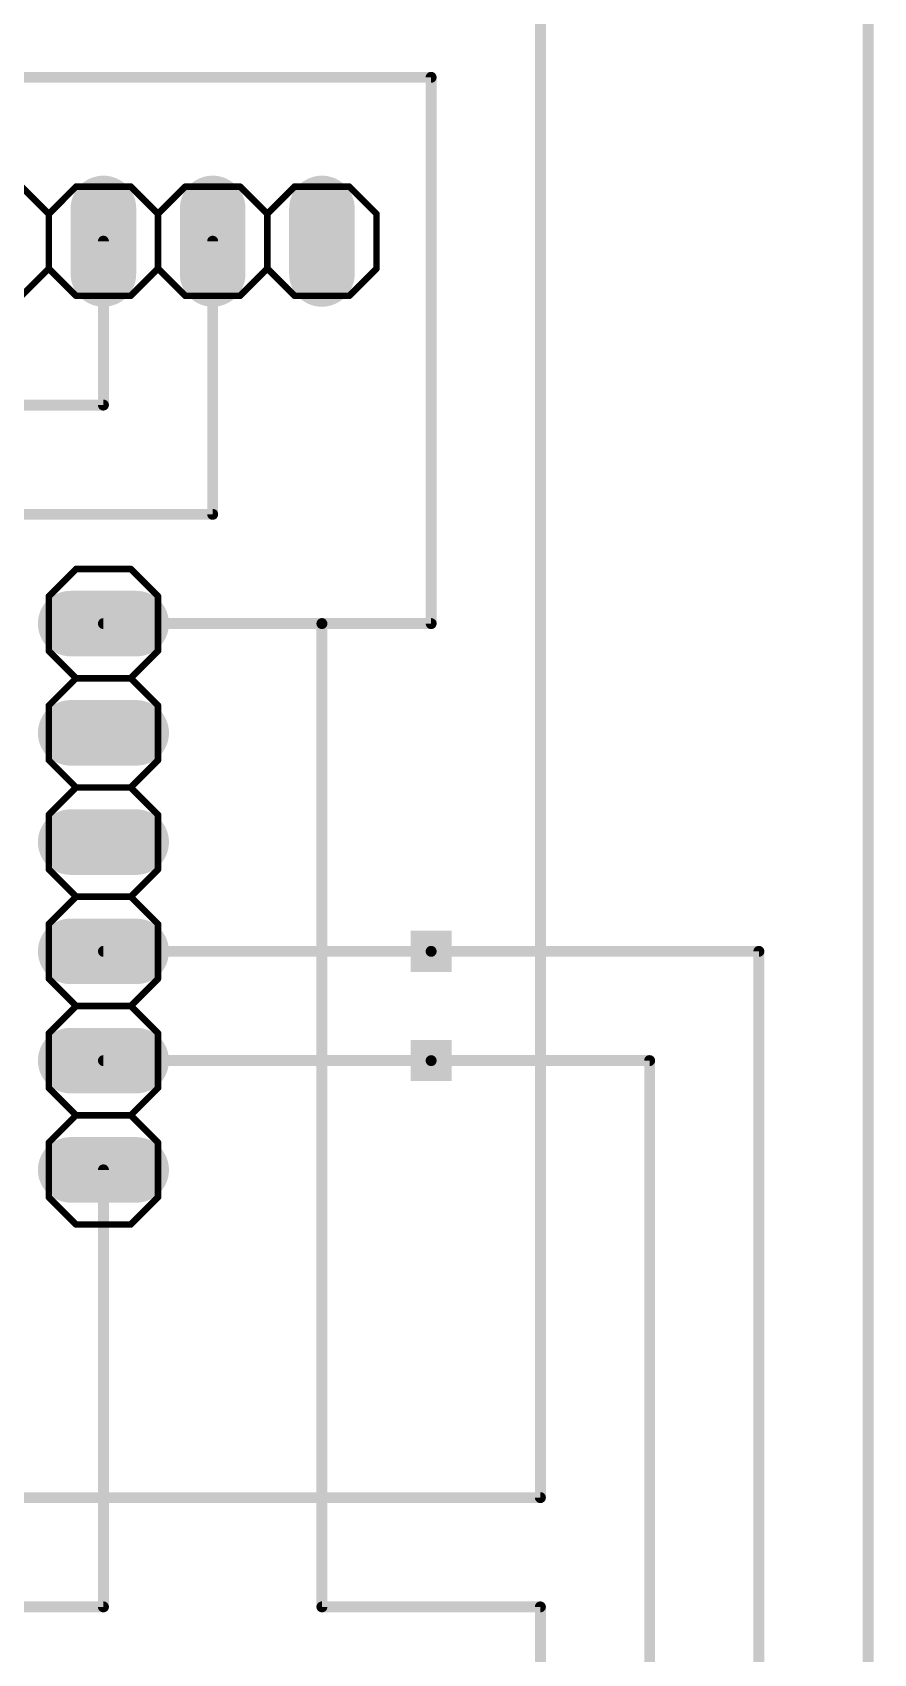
# Model space of a CAD drawing. Extents: x -4.6 to 2.4, y -0.27 to 3.4.
# Drawn here: x 1.635 to 2.405, y 0.657 to 2.141 of the extents above; entities that cross this region are included whole.
import ezdxf

# ---------------------------------------------------------------- set-up
doc = ezdxf.new("R2010")
doc.units = 0
for name, color, linetype in [('1', 22, 'CONTINUOUS'), ('16', 175, 'CONTINUOUS'), ('17', 82, 'CONTINUOUS'), ('18', 82, 'CONTINUOUS'), ('20', 7, 'CONTINUOUS'), ('21', 253, 'CONTINUOUS'), ('23', 7, 'CONTINUOUS'), ('51', 253, 'CONTINUOUS')]:
    doc.layers.add(name, color=color, linetype=linetype)

# ---------------------------------------------------------------- blocks, each defined once
blk = doc.blocks.new('RECT')
blk.add_solid([(-0.5, -0.5), (0.5, -0.5), (-0.5, 0.5), (0.5, 0.5)])
blk = doc.blocks.new('LONGP100')
at = {"const_width": 1}
blk.add_lwpolyline([(-0.5, 0), (0.5, 0)], dxfattribs=at)
at = {"const_width": 0.5}
for points in [[(-0.5, 0.25, 1), (-0.5, -0.25)], [(0.5, -0.25, 1), (0.5, 0.25)]]:
    blk.add_lwpolyline(points, format="xyb", dxfattribs=at)
blk = doc.blocks.new('SQUAREV')
blk.add_solid([(-0.5, -0.5), (0.5, -0.5), (-0.5, 0.5), (0.5, 0.5)])

msp = doc.modelspace()

# ---------------------------------------------------------------- linework, layer by layer
at = {"layer": '1', "const_width": 0.01}
for points in [[(2.1, 2.2), (2.1, 0.8)], [(1.7, 1.3), (2, 1.3)], [(1.7, 1.2), (2, 1.2)], [(2.1, 0.8), (1.4, 0.8)]]:
    msp.add_lwpolyline(points, dxfattribs=at)
at = {"layer": '1', "const_width": 0.005}
for points in [[(1.7, 1.3025, 1), (1.7, 1.2975)], [(2, 1.2975, 1), (2, 1.3025)], [(1.7, 1.2025, 1), (1.7, 1.1975)], [(2, 1.1975, 1), (2, 1.2025)], [(2.0975, 0.8, 1), (2.1025, 0.8)], [(2.1, 0.7975, 1), (2.1, 0.8025)]]:
    msp.add_lwpolyline(points, format="xyb", dxfattribs=at)
at = {"layer": '16', "const_width": 0.01}
for points in [[(0.9, 2.1), (2, 2.1)], [(2, 2.1), (2, 1.6)], [(1.7, 1.8), (1.7, 1.95)], [(1.8, 1.95), (1.8, 1.7)], [(1.3, 1.8), (1.7, 1.8)], [(1.8, 1.7), (1.5, 1.7)], [(1.7, 1.6), (1.9, 1.6)], [(1.9, 1.6), (1.9, 0.7)], [(2, 1.6), (1.9, 1.6)], [(2, 1.3), (2.3, 1.3)], [(2.3, 1.3), (2.3, 0.3)], [(2, 1.2), (2.2, 1.2)], [(2.2, 1.2), (2.2, 0.35)], [(1.7, 1.1), (1.7, 0.7)], [(1.7, 0.7), (1.2, 0.7)], [(1.9, 0.7), (2.1, 0.7)], [(2.1, 0.7), (2.1, 0.35)]]:
    msp.add_lwpolyline(points, dxfattribs=at)
at = {"layer": '16', "const_width": 0.005}
for points in [[(2.0025, 2.1, 1), (1.9975, 2.1)], [(2, 2.0975, 1), (2, 2.1025)], [(1.7025, 1.95, 1), (1.6975, 1.95)], [(1.8025, 1.95, 1), (1.7975, 1.95)], [(1.6975, 1.8, 1), (1.7025, 1.8)], [(1.7, 1.7975, 1), (1.7, 1.8025)], [(1.7975, 1.7, 1), (1.8025, 1.7)], [(1.8, 1.6975, 1), (1.8, 1.7025)], [(1.7, 1.6025, 1), (1.7, 1.5975)], [(1.9025, 1.6, 1), (1.8975, 1.6)], [(1.9, 1.6025, 1), (1.9, 1.5975)], [(1.9, 1.5975, 1), (1.9, 1.6025)], [(2, 1.5975, 1), (2, 1.6025)], [(1.9975, 1.6, 1), (2.0025, 1.6)], [(2, 1.3025, 1), (2, 1.2975)], [(2.3025, 1.3, 1), (2.2975, 1.3)], [(2.3, 1.2975, 1), (2.3, 1.3025)], [(2, 1.2025, 1), (2, 1.1975)], [(2.2025, 1.2, 1), (2.1975, 1.2)], [(2.2, 1.1975, 1), (2.2, 1.2025)], [(1.7025, 1.1, 1), (1.6975, 1.1)], [(1.6975, 0.7, 1), (1.7025, 0.7)], [(1.7, 0.6975, 1), (1.7, 0.7025)], [(1.9, 0.7025, 1), (1.9, 0.6975)], [(1.8975, 0.7, 1), (1.9025, 0.7)], [(2.1025, 0.7, 1), (2.0975, 0.7)], [(2.1, 0.6975, 1), (2.1, 0.7025)]]:
    msp.add_lwpolyline(points, format="xyb", dxfattribs=at)
at = {"layer": '20', "const_width": 0.01}
msp.add_lwpolyline([(2.4, -0.2), (2.4, 3.4)], dxfattribs=at)
at = {"layer": '21', "const_width": 0.006}
for points in [[(1.625, 2), (1.65, 1.975)], [(1.65, 1.975), (1.675, 2)], [(1.675, 2), (1.725, 2)], [(1.725, 2), (1.75, 1.975)], [(1.775, 2), (1.75, 1.975)], [(1.775, 2), (1.825, 2)], [(1.825, 2), (1.85, 1.975)], [(1.875, 2), (1.85, 1.975)], [(1.875, 2), (1.925, 2)], [(1.925, 2), (1.95, 1.975)], [(1.65, 1.975), (1.65, 1.925)], [(1.75, 1.975), (1.75, 1.925)], [(1.85, 1.975), (1.85, 1.925)], [(1.95, 1.975), (1.95, 1.925)], [(1.65, 1.925), (1.625, 1.9)], [(1.675, 1.9), (1.65, 1.925)], [(1.75, 1.925), (1.725, 1.9)], [(1.75, 1.925), (1.775, 1.9)], [(1.85, 1.925), (1.825, 1.9)], [(1.85, 1.925), (1.875, 1.9)], [(1.95, 1.925), (1.925, 1.9)], [(1.725, 1.9), (1.675, 1.9)], [(1.825, 1.9), (1.775, 1.9)], [(1.925, 1.9), (1.875, 1.9)], [(1.65, 1.625), (1.675, 1.65)], [(1.675, 1.65), (1.725, 1.65)], [(1.725, 1.65), (1.75, 1.625)], [(1.65, 1.575), (1.65, 1.625)], [(1.75, 1.625), (1.75, 1.575)], [(1.65, 1.575), (1.675, 1.55)], [(1.725, 1.55), (1.75, 1.575)], [(1.65, 1.525), (1.675, 1.55)], [(1.675, 1.55), (1.725, 1.55)], [(1.725, 1.55), (1.75, 1.525)], [(1.65, 1.475), (1.65, 1.525)], [(1.75, 1.525), (1.75, 1.475)], [(1.675, 1.45), (1.65, 1.475)], [(1.75, 1.475), (1.725, 1.45)], [(1.65, 1.425), (1.675, 1.45)], [(1.675, 1.45), (1.725, 1.45)], [(1.725, 1.45), (1.75, 1.425)], [(1.65, 1.375), (1.65, 1.425)], [(1.75, 1.425), (1.75, 1.375)], [(1.65, 1.375), (1.675, 1.35)], [(1.725, 1.35), (1.75, 1.375)], [(1.65, 1.325), (1.675, 1.35)], [(1.675, 1.35), (1.725, 1.35)], [(1.725, 1.35), (1.75, 1.325)], [(1.65, 1.275), (1.65, 1.325)], [(1.75, 1.325), (1.75, 1.275)], [(1.675, 1.25), (1.65, 1.275)], [(1.75, 1.275), (1.725, 1.25)], [(1.65, 1.225), (1.675, 1.25)], [(1.675, 1.25), (1.725, 1.25)], [(1.725, 1.25), (1.75, 1.225)], [(1.65, 1.175), (1.65, 1.225)], [(1.75, 1.225), (1.75, 1.175)], [(1.675, 1.15), (1.65, 1.175)], [(1.75, 1.175), (1.725, 1.15)], [(1.65, 1.125), (1.675, 1.15)], [(1.675, 1.15), (1.725, 1.15)], [(1.725, 1.15), (1.75, 1.125)], [(1.65, 1.075), (1.65, 1.125)], [(1.75, 1.125), (1.75, 1.075)], [(1.65, 1.075), (1.675, 1.05)], [(1.725, 1.05), (1.75, 1.075)], [(1.675, 1.05), (1.725, 1.05)]]:
    msp.add_lwpolyline(points, dxfattribs=at)
at = {"layer": '21', "const_width": 0.003}
for points in [[(1.675, 2.0015, 1), (1.675, 1.9985)], [(1.676061, 1.998939, 1), (1.673939, 2.001061)], [(1.726061, 2.001061, 1), (1.723939, 1.998939)], [(1.725, 1.9985, 1), (1.725, 2.0015)], [(1.775, 2.0015, 1), (1.775, 1.9985)], [(1.776061, 1.998939, 1), (1.773939, 2.001061)], [(1.826061, 2.001061, 1), (1.823939, 1.998939)], [(1.825, 1.9985, 1), (1.825, 2.0015)], [(1.875, 2.0015, 1), (1.875, 1.9985)], [(1.876061, 1.998939, 1), (1.873939, 2.001061)], [(1.926061, 2.001061, 1), (1.923939, 1.998939)], [(1.925, 1.9985, 1), (1.925, 2.0015)], [(1.6515, 1.975, 1), (1.6485, 1.975)], [(1.648939, 1.976061, 1), (1.651061, 1.973939)], [(1.648939, 1.973939, 1), (1.651061, 1.976061)], [(1.7515, 1.975, 1), (1.7485, 1.975)], [(1.748939, 1.976061, 1), (1.751061, 1.973939)], [(1.748939, 1.973939, 1), (1.751061, 1.976061)], [(1.8515, 1.975, 1), (1.8485, 1.975)], [(1.848939, 1.976061, 1), (1.851061, 1.973939)], [(1.848939, 1.973939, 1), (1.851061, 1.976061)], [(1.9515, 1.975, 1), (1.9485, 1.975)], [(1.948939, 1.973939, 1), (1.951061, 1.976061)], [(1.651061, 1.926061, 1), (1.648939, 1.923939)], [(1.6485, 1.925, 1), (1.6515, 1.925)], [(1.651061, 1.923939, 1), (1.648939, 1.926061)], [(1.751061, 1.926061, 1), (1.748939, 1.923939)], [(1.7485, 1.925, 1), (1.7515, 1.925)], [(1.751061, 1.923939, 1), (1.748939, 1.926061)], [(1.851061, 1.926061, 1), (1.848939, 1.923939)], [(1.8485, 1.925, 1), (1.8515, 1.925)], [(1.851061, 1.923939, 1), (1.848939, 1.926061)], [(1.9485, 1.925, 1), (1.9515, 1.925)], [(1.951061, 1.923939, 1), (1.948939, 1.926061)], [(1.675, 1.9015, 1), (1.675, 1.8985)], [(1.673939, 1.898939, 1), (1.676061, 1.901061)], [(1.723939, 1.901061, 1), (1.726061, 1.898939)], [(1.725, 1.8985, 1), (1.725, 1.9015)], [(1.775, 1.9015, 1), (1.775, 1.8985)], [(1.773939, 1.898939, 1), (1.776061, 1.901061)], [(1.823939, 1.901061, 1), (1.826061, 1.898939)], [(1.825, 1.8985, 1), (1.825, 1.9015)], [(1.875, 1.9015, 1), (1.875, 1.8985)], [(1.873939, 1.898939, 1), (1.876061, 1.901061)], [(1.923939, 1.901061, 1), (1.926061, 1.898939)], [(1.925, 1.8985, 1), (1.925, 1.9015)], [(1.675, 1.6515, 1), (1.675, 1.6485)], [(1.676061, 1.648939, 1), (1.673939, 1.651061)], [(1.726061, 1.651061, 1), (1.723939, 1.648939)], [(1.725, 1.6485, 1), (1.725, 1.6515)], [(1.6515, 1.625, 1), (1.6485, 1.625)], [(1.648939, 1.626061, 1), (1.651061, 1.623939)], [(1.7515, 1.625, 1), (1.7485, 1.625)], [(1.748939, 1.623939, 1), (1.751061, 1.626061)], [(1.651061, 1.576061, 1), (1.648939, 1.573939)], [(1.6485, 1.575, 1), (1.6515, 1.575)], [(1.7485, 1.575, 1), (1.7515, 1.575)], [(1.751061, 1.573939, 1), (1.748939, 1.576061)], [(1.675, 1.5515, 1), (1.675, 1.5485)], [(1.676061, 1.548939, 1), (1.673939, 1.551061)], [(1.673939, 1.548939, 1), (1.676061, 1.551061)], [(1.726061, 1.551061, 1), (1.723939, 1.548939)], [(1.723939, 1.551061, 1), (1.726061, 1.548939)], [(1.725, 1.5485, 1), (1.725, 1.5515)], [(1.6515, 1.525, 1), (1.6485, 1.525)], [(1.648939, 1.526061, 1), (1.651061, 1.523939)], [(1.7515, 1.525, 1), (1.7485, 1.525)], [(1.748939, 1.523939, 1), (1.751061, 1.526061)], [(1.651061, 1.476061, 1), (1.648939, 1.473939)], [(1.6485, 1.475, 1), (1.6515, 1.475)], [(1.7485, 1.475, 1), (1.7515, 1.475)], [(1.751061, 1.473939, 1), (1.748939, 1.476061)], [(1.675, 1.4515, 1), (1.675, 1.4485)], [(1.676061, 1.448939, 1), (1.673939, 1.451061)], [(1.673939, 1.448939, 1), (1.676061, 1.451061)], [(1.726061, 1.451061, 1), (1.723939, 1.448939)], [(1.723939, 1.451061, 1), (1.726061, 1.448939)], [(1.725, 1.4485, 1), (1.725, 1.4515)], [(1.6515, 1.425, 1), (1.6485, 1.425)], [(1.648939, 1.426061, 1), (1.651061, 1.423939)], [(1.7515, 1.425, 1), (1.7485, 1.425)], [(1.748939, 1.423939, 1), (1.751061, 1.426061)], [(1.651061, 1.376061, 1), (1.648939, 1.373939)], [(1.6485, 1.375, 1), (1.6515, 1.375)], [(1.7485, 1.375, 1), (1.7515, 1.375)], [(1.751061, 1.373939, 1), (1.748939, 1.376061)], [(1.675, 1.3515, 1), (1.675, 1.3485)], [(1.676061, 1.348939, 1), (1.673939, 1.351061)], [(1.673939, 1.348939, 1), (1.676061, 1.351061)], [(1.726061, 1.351061, 1), (1.723939, 1.348939)], [(1.723939, 1.351061, 1), (1.726061, 1.348939)], [(1.725, 1.3485, 1), (1.725, 1.3515)], [(1.6515, 1.325, 1), (1.6485, 1.325)], [(1.648939, 1.326061, 1), (1.651061, 1.323939)], [(1.7515, 1.325, 1), (1.7485, 1.325)], [(1.748939, 1.323939, 1), (1.751061, 1.326061)], [(1.651061, 1.276061, 1), (1.648939, 1.273939)], [(1.6485, 1.275, 1), (1.6515, 1.275)], [(1.7485, 1.275, 1), (1.7515, 1.275)], [(1.751061, 1.273939, 1), (1.748939, 1.276061)], [(1.675, 1.2515, 1), (1.675, 1.2485)], [(1.676061, 1.248939, 1), (1.673939, 1.251061)], [(1.673939, 1.248939, 1), (1.676061, 1.251061)], [(1.726061, 1.251061, 1), (1.723939, 1.248939)], [(1.723939, 1.251061, 1), (1.726061, 1.248939)], [(1.725, 1.2485, 1), (1.725, 1.2515)], [(1.6515, 1.225, 1), (1.6485, 1.225)], [(1.648939, 1.226061, 1), (1.651061, 1.223939)], [(1.7515, 1.225, 1), (1.7485, 1.225)], [(1.748939, 1.223939, 1), (1.751061, 1.226061)], [(1.651061, 1.176061, 1), (1.648939, 1.173939)], [(1.6485, 1.175, 1), (1.6515, 1.175)], [(1.7485, 1.175, 1), (1.7515, 1.175)], [(1.751061, 1.173939, 1), (1.748939, 1.176061)], [(1.675, 1.1515, 1), (1.675, 1.1485)], [(1.676061, 1.148939, 1), (1.673939, 1.151061)], [(1.673939, 1.148939, 1), (1.676061, 1.151061)], [(1.726061, 1.151061, 1), (1.723939, 1.148939)], [(1.723939, 1.151061, 1), (1.726061, 1.148939)], [(1.725, 1.1485, 1), (1.725, 1.1515)], [(1.6515, 1.125, 1), (1.6485, 1.125)], [(1.7515, 1.125, 1), (1.7485, 1.125)], [(1.648939, 1.126061, 1), (1.651061, 1.123939)], [(1.748939, 1.123939, 1), (1.751061, 1.126061)], [(1.651061, 1.076061, 1), (1.648939, 1.073939)], [(1.6485, 1.075, 1), (1.6515, 1.075)], [(1.7485, 1.075, 1), (1.7515, 1.075)], [(1.751061, 1.073939, 1), (1.748939, 1.076061)], [(1.675, 1.0515, 1), (1.675, 1.0485)], [(1.673939, 1.048939, 1), (1.676061, 1.051061)], [(1.723939, 1.051061, 1), (1.726061, 1.048939)], [(1.725, 1.0485, 1), (1.725, 1.0515)]]:
    msp.add_lwpolyline(points, format="xyb", dxfattribs=at)
at = {"layer": '23'}
msp.add_point((1.7, 1.35), dxfattribs=at)

# ---------------------------------------------------------------- block references
at = {"layer": '17', "xscale": 0.06, "yscale": 0.06}
for p, rotation in [((1.7, 1.95), 90), ((1.7, 1.95), 90), ((1.8, 1.95), 90), ((1.8, 1.95), 90), ((1.9, 1.95), 90), ((1.9, 1.95), 90), ((1.7, 1.6), 180), ((1.7, 1.6), 180), ((1.7, 1.5), 180), ((1.7, 1.5), 180), ((1.7, 1.4), 180), ((1.7, 1.4), 180), ((1.7, 1.3), 180), ((1.7, 1.3), 180), ((1.7, 1.2), 180), ((1.7, 1.2), 180), ((1.7, 1.1), 180), ((1.7, 1.1), 180)]:
    msp.add_blockref('LONGP100', p, dxfattribs=dict(at, rotation=rotation))
at = {"layer": '18', "xscale": 0.037622, "yscale": 0.037622}
for p in [(2, 1.3), (2, 1.3), (2, 1.2), (2, 1.2)]:
    msp.add_blockref('SQUAREV', p, dxfattribs=at)
at = {"layer": '51', "xscale": 0.02, "yscale": 0.02}
for p in [(1.7, 1.95), (1.8, 1.95), (1.9, 1.95)]:
    msp.add_blockref('RECT', p, dxfattribs=at)
at = {"layer": '51', "xscale": 0.02, "yscale": 0.02, "rotation": 90}
for p in [(1.7, 1.6), (1.7, 1.5), (1.7, 1.4), (1.7, 1.3), (1.7, 1.2), (1.7, 1.1)]:
    msp.add_blockref('RECT', p, dxfattribs=at)

doc.saveas('drawing.dxf')
